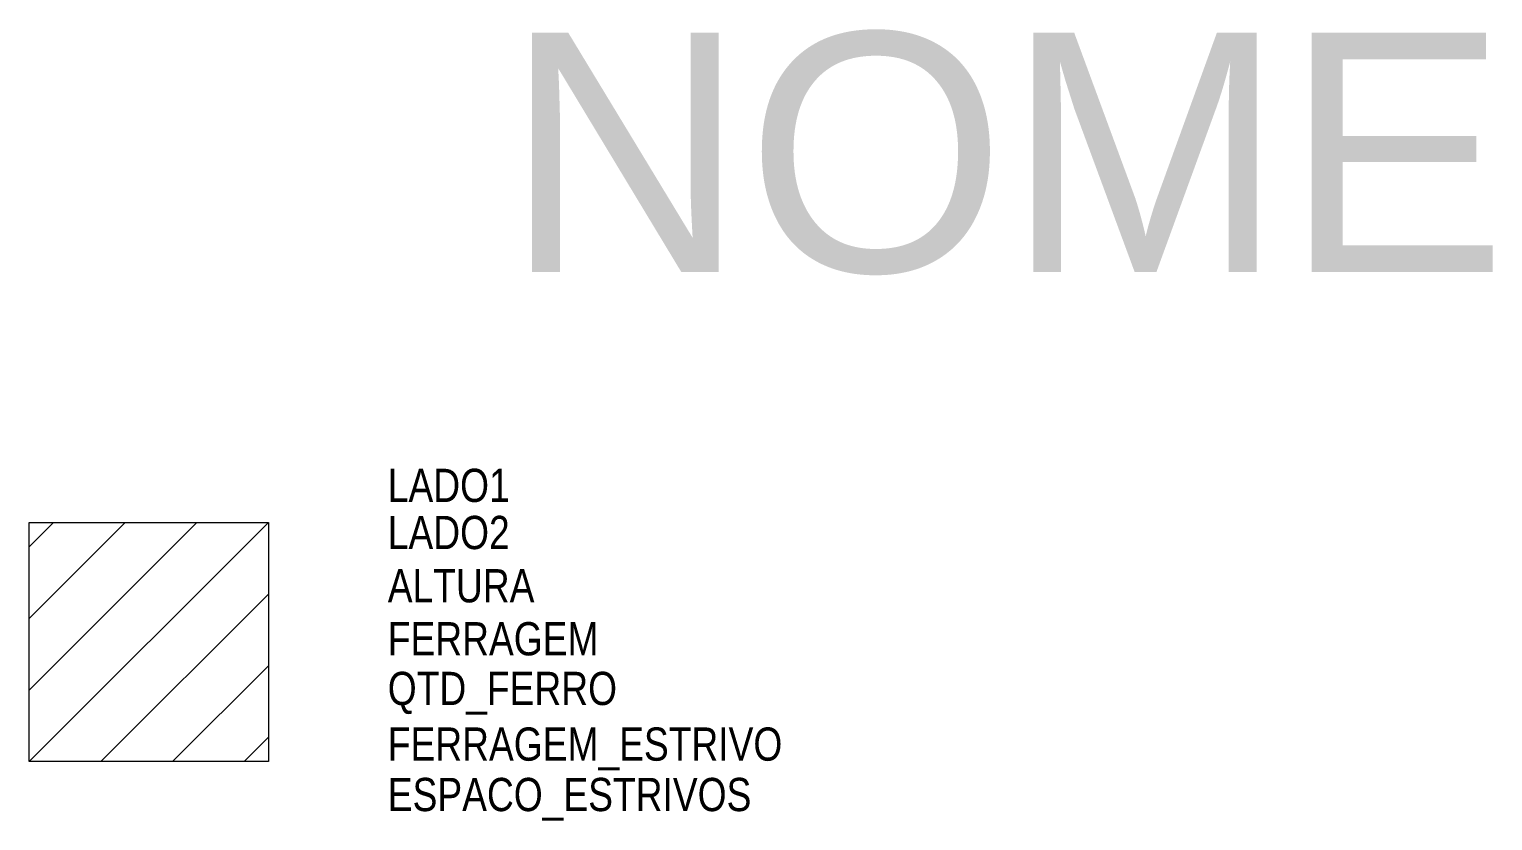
# Model space of a CAD drawing. Header units: millimetres. Extents: x -0.075 to 0.843, y -0.112 to 0.384.
import ezdxf

# ---------------------------------------------------------------- set-up
doc = ezdxf.new("R2010")
doc.units = ezdxf.units.MM
doc.layers.add('TextoEstrutural', color=7, linetype='Continuous', plot=False)
doc.layers.add('VP', color=7, linetype='Continuous', plot=False)
doc.styles.get("Standard").update_dxf_attribs({"font": 'arial.ttf'})

msp = doc.modelspace()

# ---------------------------------------------------------------- hatches: boundary and pattern name
h = msp.add_hatch()
h.set_pattern_fill('ANSI31', color=256, scale=0.01)
h.paths.add_polyline_path([(0.075, 0.075), (-0.075, 0.075), (-0.075, -0.075), (0.075, -0.075)])

# ---------------------------------------------------------------- linework, layer by layer
msp.add_lwpolyline([(0.075, -0.075), (-0.075, -0.075), (-0.075, 0.075), (0.075, 0.075)], close=True)

# ---------------------------------------------------------------- texts
at = {"layer": 'TextoEstrutural'}
msp.add_attdef('NOME', (0.22313, 0.23224), 'C1', height=0.15, dxfattribs=at)
at = {"layer": 'VP', "width": 0.8, "flags": 1}
for tag, p, s, height in [('LADO1', (0.14981, 0.08789), '0.15', 0.020861), ('LADO2', (0.14981, 0.05833), '0.15', 0.020861), ('ALTURA', (0.14981, 0.02491), '3.00', 0.020861), ('FERRAGEM', (0.14981, -0.00834), '5/16', 0.020861), ('QTD_FERRO', (0.14981, -0.0395), '4', 0.02086), ('FERRAGEM_ESTRIVO', (0.14981, -0.07442), '4.2mm', 0.020861), ('ESPACO_ESTRIVOS', (0.14981, -0.10606), '0.25', 0.020861)]:
    msp.add_attdef(tag, p, s, height=height, dxfattribs=at)

doc.saveas('drawing.dxf')
